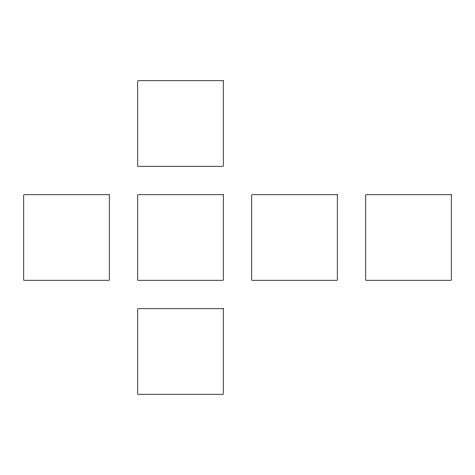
<?xml version="1.0" encoding="UTF-8"?>
<svg xmlns="http://www.w3.org/2000/svg" width="475" height="475" viewBox="0 0 475 475"><rect width="100%" height="100%" fill="white"/><g stroke="black" fill="none" stroke-linecap="round" stroke-linejoin="round"><path stroke-width="0.71" d="M223.25 80.75L137.75 80.75L137.75 166.25L223.25 166.25L223.25 80.75M109.25 194.75L23.75 194.75L23.75 280.25L109.25 280.25L109.25 194.75M223.25 194.75L137.75 194.75L137.75 280.25L223.25 280.25L223.25 194.75M337.25 194.75L251.75 194.75L251.75 280.25L337.25 280.25L337.25 194.75M451.25 194.75L365.75 194.75L365.75 280.25L451.25 280.25L451.25 194.75M223.25 308.75L137.75 308.75L137.75 394.25L223.25 394.25L223.25 308.75"/></g></svg>
